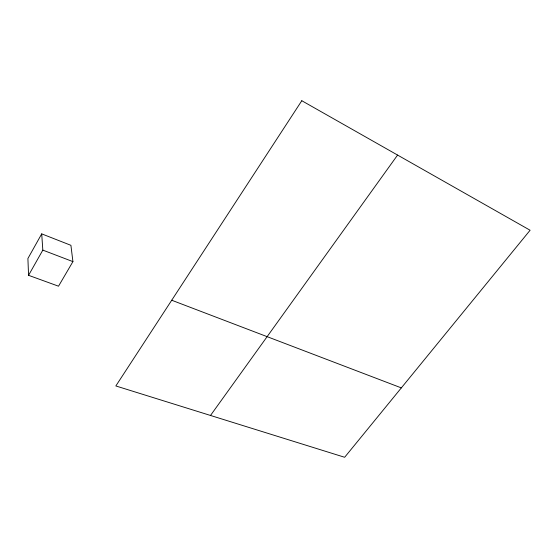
<?xml version="1.0" encoding="UTF-8"?>
<svg xmlns="http://www.w3.org/2000/svg" width="558" height="558" viewBox="0 0 558 558"><rect width="100%" height="100%" fill="white"/><g stroke="black" fill="none" stroke-linecap="round" stroke-linejoin="round"><path stroke-width="0.84" d="M41.71 233.865L27.9 258.514L28.563 275.317L58.52 286.198L72.917 261.618L70.915 245.318L41.71 233.865L42.827 250.117L28.563 275.317M210.506 415.459L397.589 155.068M42.827 250.117L72.917 261.618M171.725 300.239L401.335 387.887M301.794 100.726L115.841 385.955L344.656 457.274L530.1 230.245L301.794 100.726"/></g></svg>
